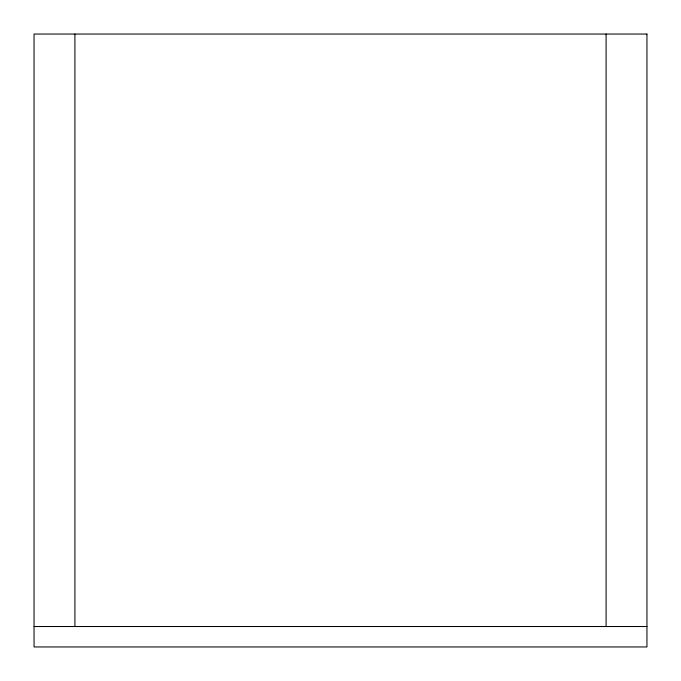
<?xml version="1.0" encoding="UTF-8"?>
<svg xmlns="http://www.w3.org/2000/svg" width="681" height="681" viewBox="0 0 681 681"><rect width="100%" height="100%" fill="white"/><g stroke="black" fill="none" stroke-linecap="round" stroke-linejoin="round"><path stroke-width="1.02" d="M34.05 626.52L646.95 626.52M606.09 34.05L606.09 626.52M74.91 34.05L74.91 626.52M646.95 34.05L34.05 34.05L34.05 646.95L646.95 646.95L646.95 34.05"/></g></svg>
